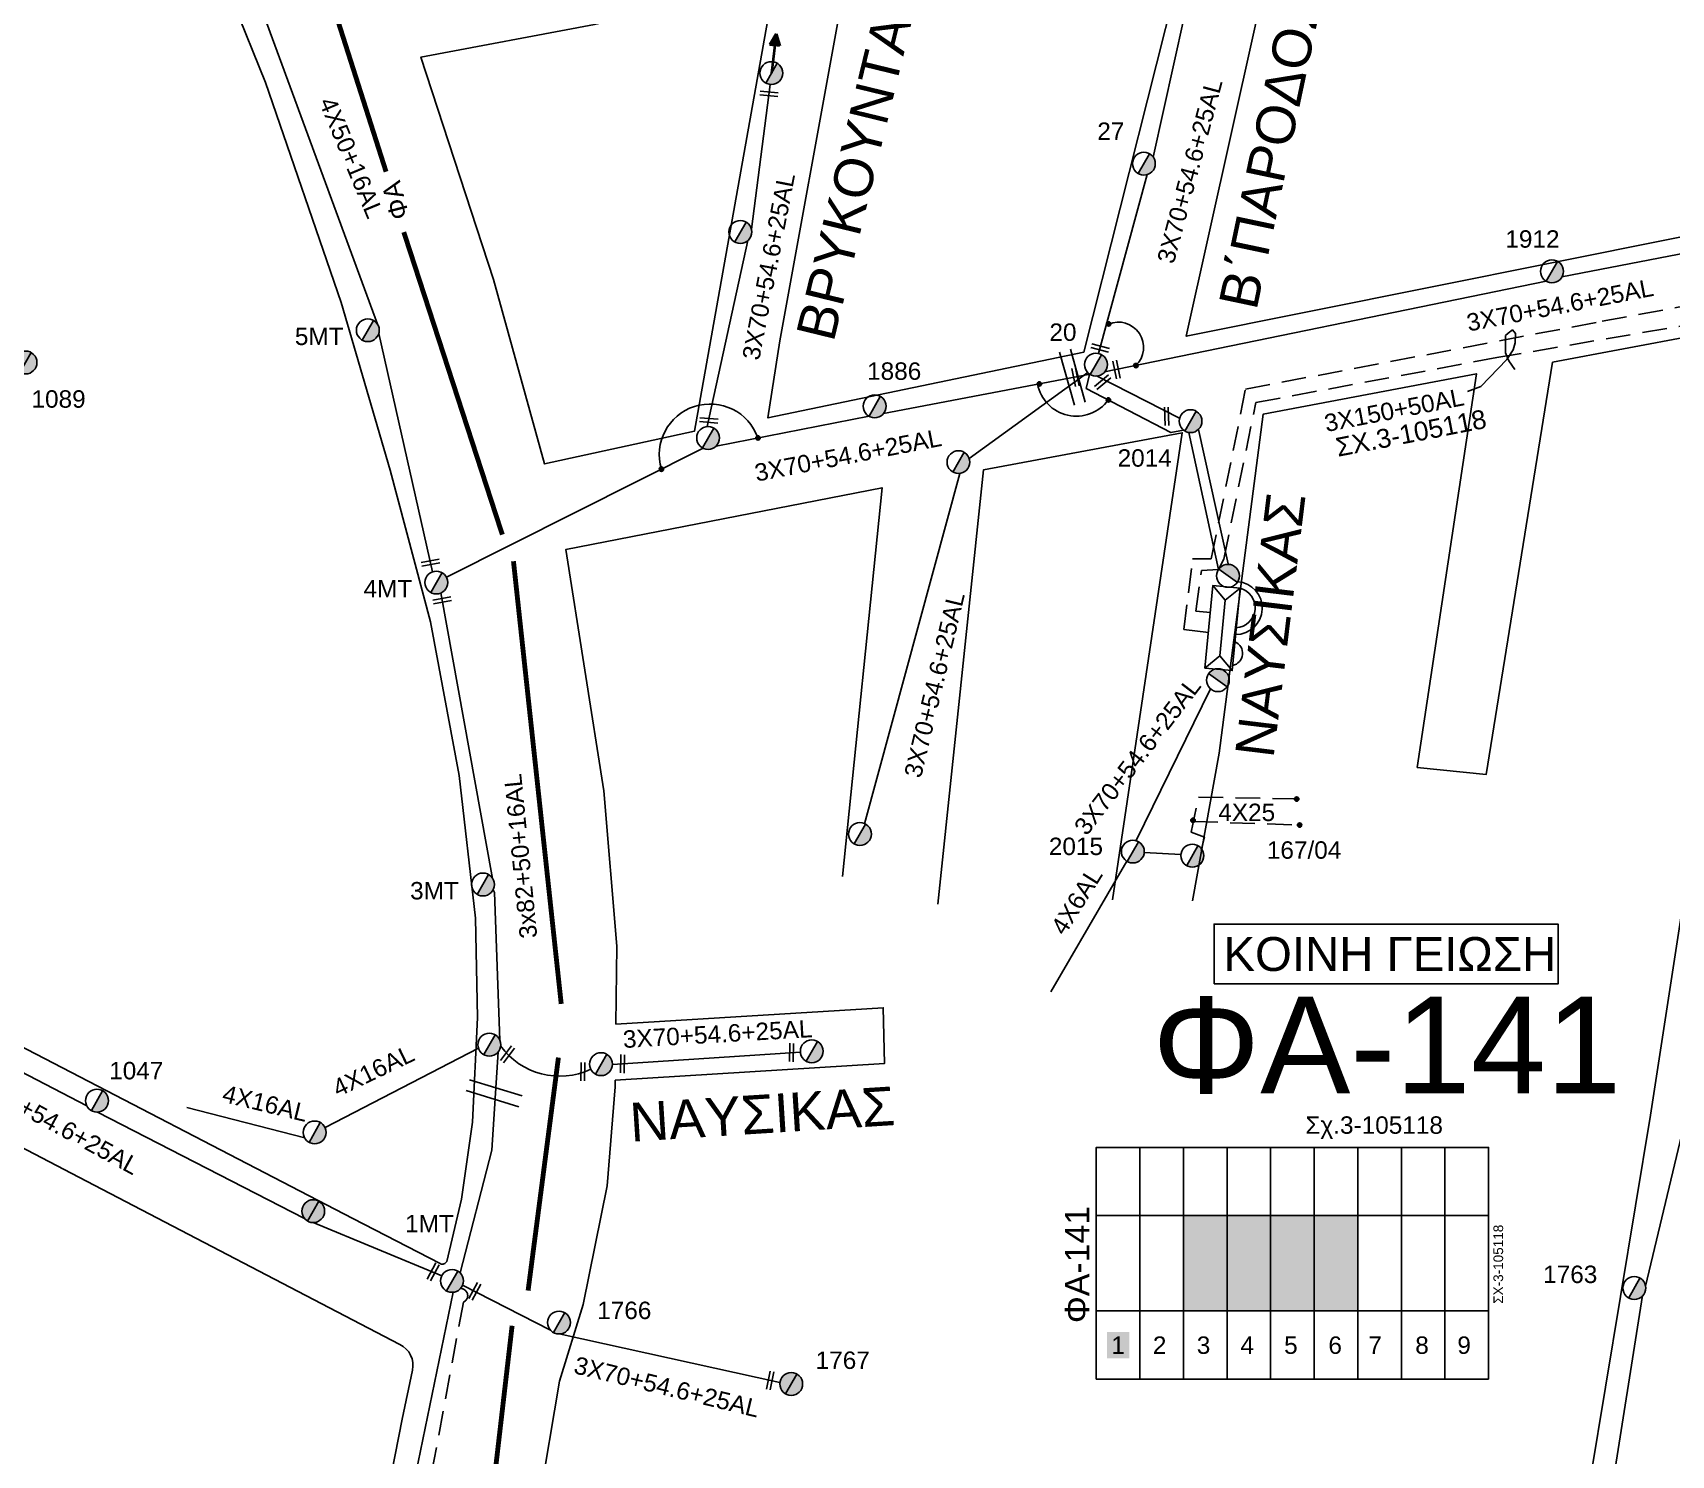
# Model space of a CAD drawing. Header units: millimetres. Extents: x 5016 to 7282, y 2879 to 3911.
# Drawn here: x 6505.4 to 6674.5, y 3674.3 to 3821.2 of the extents above; entities that cross this region are included whole.
import ezdxf
from ezdxf.enums import TextEntityAlignment as Align

# ---------------------------------------------------------------- set-up
doc = ezdxf.new("R2010")
doc.units = ezdxf.units.MM
doc.linetypes.add('DASHED', pattern=[19.05, 12.7, -6.35])
for name, color, linetype in [('Άγνωστα', 7, 'Continuous'), ('Ασφαλειοκιβώτια Χ.Τ 9 αναχωρήσεων', 7, 'Continuous'), ('Γέφυρες Εναέριου Δικτύου', 7, 'Continuous'), ('Γυμνά εναέρια ΧΤ και ΦΟΠ (3Φ)   4x50+16AL', 7, 'Continuous'), ('Εναέρια παροχή ΧΤ 4x16', 7, 'SYN_LINE'), ('Εναέρια παροχή ΧΤ 4x25', 7, 'SYN_LINE'), ('Επίτονοι', 7, 'Continuous'), ('Επιγραφές - Σχήματα', 7, 'Continuous'), ('Καλώδια ΧΤ   3x150+50AL', 7, 'DASHED'), ('Μηχανική τομή', 7, 'Continuous'), ('Στύλος Ξύλινος', 7, 'Continuous'), ('Στύλος Ξύλινος @ 1', 7, 'Continuous'), ('Στύλος ΦΜ', 7, 'Continuous'), ('Στύλος ΦΜ @ 1', 7, 'Continuous'), ('Συνδέσεις', 7, 'Continuous'), ('Συνεστραμμένα ΧΤ   3x70+54.6+25 AL', 7, 'SYN_LINE'), ('Τομή', 7, 'Continuous'), ('Υποσταθμός εναέριος 2 στύλων', 7, 'Continuous'), ('Υποσταθμός πόλεως', 7, 'Continuous'), ('Υπόβαθρο ΔΕΗ', 7, 'Continuous'), ('Υπόγεια καλώδια Παροχών ΧΤ   4x6', 7, 'DASHED')]:
    doc.layers.add(name, color=color, linetype=linetype)
doc.styles.get("Standard").update_dxf_attribs({"font": 'ARIAL.TTF'})
doc.linetypes.add('SYN_LINE', pattern='A,0.5,-0.0001,["/\\/\\/\\/",Standard,S=0.1,R=0,X=0,Y=-0.05],-0.25', length=0.7501)

# ---------------------------------------------------------------- blocks, each defined once
blk = doc.blocks.new('ΥΠΑΡΧΩΝ ΞΥΛΙΝΟΣ ΣΤΥΛΟΣ')
at = {"layer": 'Στύλος Ξύλινος'}
h = blk.add_hatch(color=7, dxfattribs=at)
h.paths.add_polyline_path([(-2.62, 0, 0.270008), (-1.29, -2.28), (1.3, 2.27, 0.576266)])
h.paths.add_polyline_path([(-1.29, -2.28, 0.574793), (2.62, 0, 0.268822), (1.3, 2.27)])
at = {"layer": 'Στύλος Ξύλινος', "color": 7}
blk.add_line((-1.29, -2.28), (1.3, 2.27), dxfattribs=at)
blk.add_circle((0, 0), 2.62, dxfattribs=at)
at = {"layer": 'Στύλος Ξύλινος', "flags": 4}
for tag, p in [('ΑΡΙΘΜΟΣ', (-4.91, 8.6)), ('ΤΥΠΟΣ', (-4.85, 3.39))]:
    blk.add_attdef(tag, p, '', height=4, dxfattribs=at)
blk = doc.blocks.new('ΥΠΑΡΧΩΝ ΤΣΙΜΕΝΤΕΝΙΟΣ ΣΤΥΛΟΣ')
at = {"layer": 'Στύλος ΦΜ'}
blk.add_hatch(color=7, dxfattribs=at).paths.add_polyline_path([(-1.29, -2.28, 0.574793), (2.62, 0, 0.268822), (1.3, 2.27)])
at = {"layer": 'Στύλος ΦΜ', "color": 7}
blk.add_line((-1.29, -2.28), (1.3, 2.27), dxfattribs=at)
blk.add_circle((0, 0), 2.62, dxfattribs=at)
at = {"layer": 'Στύλος ΦΜ', "flags": 4}
for tag, p in [('ΑΡΙΘΜΟΣ', (-4.68, 8.05)), ('ΤΥΠΟΣ', (-4.91, 3.03))]:
    blk.add_attdef(tag, p, '', height=4, dxfattribs=at)
blk = doc.blocks.new('ΕΠΙΤΟΝΟΣ')
at = {"layer": 'Επίτονοι', "lineweight": 40, "ltscale": 40}
blk.add_hatch(color=256, dxfattribs=at).paths.add_polyline_path([(-1.13, 6.47), (0, 9.1), (1.13, 6.47)])
for p, q in [((-1.13, 6.47), (0, 9.1)), ((0, 9.1), (1.13, 6.47)), ((1.13, 6.47), (-1.13, 6.47)), ((-1.13, 6.47), (0, 6.47)), ((0, 6.47), (0, 0))]:
    blk.add_line(p, q, dxfattribs=at)
blk = doc.blocks.new('ΥΠΟΣΤΑΘΜΟΣ ΕΝΑΕΡΙΟΣ ΕΠΙ 2 ΣΤΥΛΩΝ')
at = {"layer": 'Υποσταθμός εναέριος 2 στύλων', "linetype": 'Continuous'}
for points in [[(-11.97, -2.11, 0.574793), (-8.45, -0.07, 0.268822), (-9.64, 1.98)], [(9.68, -2.15, 0.574793), (13.19, -0.1, 0.268822), (12.01, 1.95)]]:
    blk.add_hatch(color=256, dxfattribs=at).paths.add_polyline_path(points)
for p, q in [((-11.97, -2.11), (-9.64, 1.98)), ((9.68, -2.15), (12.01, 1.95))]:
    blk.add_line(p, q, dxfattribs=at)
for centre in [(-10.81, -0.07), (10.84, -0.1)]:
    blk.add_circle(centre, 2.36, dxfattribs=at)
at = {"layer": 'Υποσταθμός πόλεως', "linetype": 'Continuous', "ltscale": 40}
blk.add_lwpolyline([(-8.57, 2.82), (8.57, 2.82), (8.57, -2.82), (-8.57, -2.82)], close=True, dxfattribs=at)
for points in [[(-5.75, 0), (-8.57, 2.82)], [(-8.57, -2.82), (-5.75, 0)], [(-5.75, 0), (5.75, 0)], [(5.75, 0), (8.57, 2.82)], [(8.57, -2.82), (5.75, 0)]]:
    blk.add_lwpolyline(points, dxfattribs=at)
at = {"layer": 'Υποσταθμός εναέριος 2 στύλων', "ltscale": 40, "flags": 1}
for tag, p in [('ΜΕΤΑΣΧΗΜΑΤΙΣΜΟΣ', (14.09, 2.51)), ('ΙΣΧΥΣ', (14.07, -0.28)), ('ΑΡΙΘΜΟΣ', (14.19, -3))]:
    blk.add_attdef(tag, p, '', height=1.8, dxfattribs=at)
blk = doc.blocks.new('ΑΣΦΑΛΕΙΟΚΙΒΩΤΙΟ ΥΠΟΣΤΑΘΜΟΥ 9 ΑΝΑΧΩΡΗΣΕΩΝ')
at = {"layer": 'Ασφαλειοκιβώτια Χ.Τ 9 αναχωρήσεων', "ltscale": 40}
for p, q in [((-23.8, 40.36), (24.02, 40.36)), ((-9.72, 40.36), (-9.72, -40.64)), ((9.94, 40.36), (9.94, -40.64)), ((-23.8, 31.36), (24.02, 31.36)), ((-23.8, 22.36), (24.02, 22.36)), ((-23.8, 13.36), (24.02, 13.36)), ((-23.8, 4.36), (24.02, 4.36)), ((-23.8, -4.64), (24.02, -4.64)), ((-23.8, -13.64), (24.02, -13.64)), ((-23.8, -22.64), (24.02, -22.64)), ((-23.8, -31.64), (24.02, -31.64))]:
    blk.add_line(p, q, dxfattribs=at)
at = {"layer": 'Ασφαλειοκιβώτια Χ.Τ 9 αναχωρήσεων'}
blk.add_lwpolyline([(-23.8, -40.64), (24.02, -40.64), (24.02, 40.36), (-23.8, 40.36)], close=True, dxfattribs=at)
for s, p in [('1', (-18.61, 37.24)), ('2', (-18.61, 28.67)), ('3', (-18.61, 19.6)), ('4', (-18.61, 10.58)), ('5', (-18.61, 1.57)), ('6', (-18.61, -7.57)), ('7', (-18.61, -15.81)), ('8', (-18.61, -25.5)), ('9', (-18.61, -34.19))]:
    blk.add_text(s, height=3.6, rotation=270, dxfattribs=at).set_placement(p)
at = {"layer": 'Ασφαλειοκιβώτια Χ.Τ 9 αναχωρήσεων', "ltscale": 40}
for tag, height, p in [('ΟΝΟΜΑ', 5, (-0.16, 44.31)), ('ΚΕΙΜΕΝΟ 1', 2, (17.06, 35.59)), ('ΚΕΙΜΕΝΟ 2', 2, (17.06, 26.88)), ('ΚΕΙΜΕΝΟ 3', 2, (17.06, 17.69)), ('ΚΕΙΜΕΝΟ 4', 2, (17.06, 8.71)), ('ΚΕΙΜΕΝΟ 5', 2, (17.06, -0.13)), ('ΚΕΙΜΕΝΟ 6', 2, (17.06, -9.05)), ('ΚΕΙΜΕΝΟ 7', 2, (17.06, -18.13)), ('ΚΕΙΜΕΝΟ 8', 2, (17.06, -26.85)), ('ΚΕΙΜΕΝΟ 9', 2, (17.06, -35.99)), ('ΣΧ', 2, (-0.1, -42.64))]:
    blk.add_attdef(tag, text='', height=height, dxfattribs=at).set_placement(p, align=Align.MIDDLE_CENTER)
blk = doc.blocks.new('ΜΗΧΑΝΙΚΗ ΤΟΜΗ')
at = {"layer": 'Μηχανική τομή', "ltscale": 40}
for p, q in [((-1.89, 0.78), (1.89, 0.78)), ((1.89, 0), (-1.89, 0))]:
    blk.add_line(p, q, dxfattribs=at)
blk = doc.blocks.new('ΤΟΜΗ')
at = {"layer": 'Τομή', "ltscale": 40}
for p, q in [((-5.68, 0), (5.68, 0)), ((5.68, -2.33), (-5.68, -2.33))]:
    blk.add_line(p, q, dxfattribs=at)
blk = doc.blocks.new('_ΣΥΝΔΕΣΗ')
at = {"layer": 'Συνδέσεις', "linetype": 'SYN_LINE', "ltscale": 40}
blk.add_hatch(color=256, dxfattribs=at).paths.add_polyline_path([(0.5, -0.01, 1), (-0.5, -0.01, 1)])
at = {"layer": 'Συνδέσεις'}
blk.add_circle((0, -0.01), 0.5, dxfattribs=at)

msp = doc.modelspace()

# ---------------------------------------------------------------- hatches: boundary and pattern name
at = {"layer": 'Ασφαλειοκιβώτια Χ.Τ 9 αναχωρήσεων', "lineweight": -3}
for color, points in [(1, [(6628.63, 3699.07), (6624.13, 3699.07), (6624.13, 3689.24), (6628.63, 3689.24)]), (5, [(6633.13, 3699.07), (6628.63, 3699.07), (6628.63, 3689.24), (6633.13, 3689.24)]), (30, [(6637.63, 3699.07), (6633.13, 3699.07), (6633.13, 3689.24), (6637.63, 3689.24)]), (2, [(6642.13, 3699.07), (6637.63, 3699.07), (6637.63, 3689.24), (6642.13, 3689.24)]), (85, [(6616.24, 3684.34), (6618.55, 3684.34), (6618.55, 3687.05), (6616.24, 3687.05)])]:
    msp.add_hatch(color=color, dxfattribs=at).paths.add_polyline_path(points)

# ---------------------------------------------------------------- linework, layer by layer
at = {"layer": 'Άγνωστα', "color": 30, "lineweight": -3}
for points in [[(6547.5, 3763.36), (6552.83, 3733.89)], [(6552.88, 3732.7), (6553.03, 3732.44), (6553.58, 3717.19)]]:
    msp.add_lwpolyline(points, dxfattribs=at)
at = {"layer": 'Άγνωστα', "color": 2, "linetype": 'SYN_LINE', "lineweight": -3, "ltscale": 20}
msp.add_lwpolyline([(6610.46, 3722.17), (6618.29, 3735.66)], dxfattribs=at)
at = {"layer": 'Άγνωστα', "color": 5, "linetype": 'Continuous', "lineweight": -3, "ltscale": 20}
for points in [[(6549.49, 3693.15), (6552.77, 3705.84), (6553.42, 3715.98)], [(6548.75, 3691.16), (6544.2, 3668.95)]]:
    msp.add_lwpolyline(points, dxfattribs=at)
at = {"layer": 'Άγνωστα', "color": 62, "linetype": 'DASHED', "lineweight": -3, "ltscale": 0.2}
msp.add_lwpolyline([(6549.52, 3691.55, -0.814797), (6549.82, 3690.13), (6545.68, 3667.8), (6543.01, 3639.89), (6542.42, 3633.37, -0.39423), (6543.02, 3628.5, 11.18983)], format="xyb", dxfattribs=at)
at = {"layer": 'Γέφυρες Εναέριου Δικτύου', "lineweight": -3}
for centre, radius, start, end in [((6617.42, 3788.72), 2.61, 314.008, 112.9147), ((6613.09, 3785.72), 4.1, 191.5096, 323.6453), ((6575.28, 3777.63), 5.24, 19.4387, 196.4818)]:
    msp.add_arc(centre, radius, start, end, dxfattribs=at)
at = {"layer": 'Γυμνά εναέρια ΧΤ και ΦΟΠ (3Φ)   4x50+16AL', "color": 30, "lineweight": -3}
for points in [[(6527.69, 3827.24), (6540.96, 3791.11)], [(6541.09, 3790.16), (6546.63, 3765.55)]]:
    msp.add_lwpolyline(points, dxfattribs=at)
at = {"layer": 'Εναέρια παροχή ΧΤ 4x16', "color": 7, "lineweight": -3, "ltscale": 20}
for points in [[(6551.38, 3716.35), (6535.54, 3708.17)], [(6533.45, 3707.09), (6521.27, 3710.22)]]:
    msp.add_lwpolyline(points, dxfattribs=at)
at = {"layer": 'Εναέρια παροχή ΧΤ 4x25', "color": 2, "linetype": 'DASHED', "lineweight": -3, "ltscale": 0.2}
for points in [[(6625.99, 3736.81), (6626.3, 3738.14), (6624.93, 3738.65), (6625.71, 3742.29), (6635.89, 3742.09)], [(6625.17, 3739.78), (6636.09, 3739.39)]]:
    msp.add_lwpolyline(points, dxfattribs=at)
at = {"layer": 'Επιγραφές - Σχήματα', "lineweight": -3}
msp.add_lwpolyline([(6653.47, 3784.16), (6654.85, 3784.67), (6657.51, 3787.47), (6658.19, 3788.48), (6658.38, 3789.2), (6658.43, 3790.15), (6658.1, 3790.52), (6657.67, 3790.18), (6657.4, 3789.93), (6657.37, 3789.08), (6657.4, 3788.14), (6657.73, 3787.32), (6658.35, 3786.42)], dxfattribs=at)
at = {"layer": 'Επιγραφές - Σχήματα', "color": 190, "lineweight": -3}
msp.add_lwpolyline([(6627.31, 3723), (6662.82, 3723), (6662.82, 3729.18), (6627.31, 3729.18)], close=True, dxfattribs=at)
at = {"layer": 'Καλώδια ΧΤ   3x150+50AL', "color": 1, "lineweight": -3, "ltscale": 0.2}
msp.add_lwpolyline([(6626.72, 3759.29), (6624.2, 3759.6), (6625.09, 3766.89), (6627.02, 3766.87), (6630.55, 3784.41), (6667.38, 3791.41), (6693.41, 3796.27), (6693.74, 3794.55), (6723.5, 3800.24), (6733.1, 3798.35), (6734.41, 3798.55), (6735.01, 3798.12), (6735.06, 3797.72)], dxfattribs=at)
at = {"layer": 'Καλώδια ΧΤ   3x150+50AL', "color": 85, "lineweight": -3, "ltscale": 0.2}
msp.add_lwpolyline([(6626.92, 3761.35), (6625.42, 3761.47), (6626, 3765.67), (6627.76, 3765.78), (6628.31, 3766.86), (6631.62, 3783.02), (6656.5, 3787.66), (6680.45, 3791.78), (6689.64, 3793.63), (6686.2, 3774.86), (6685.27, 3773.4), (6685.18, 3772.39), (6685.6, 3772.06), (6686.72, 3772.14)], dxfattribs=at)
at = {"layer": 'Συνεστραμμένα ΧΤ   3x70+54.6+25 AL', "color": 5, "lineweight": -3, "ltscale": 10}
for points in [[(6621.03, 3808.35), (6624.21, 3822.81)], [(6615.16, 3785.77), (6623.74, 3781.4), (6623.74, 3781.4)], [(6625.7, 3780.25), (6628.75, 3766.36)], [(6558.81, 3687.24), (6549.74, 3691.9)]]:
    msp.add_lwpolyline(points, dxfattribs=at)
at = {"layer": 'Συνεστραμμένα ΧΤ   3x70+54.6+25 AL', "color": 30, "lineweight": -3, "ltscale": 20}
for points in [[(6579.56, 3800.91), (6581.48, 3815.87)], [(6574.98, 3780.55), (6579.17, 3799.74)], [(6593.17, 3781.88), (6614.5, 3785.94)], [(6575.91, 3778.53), (6591.69, 3781.62)], [(6548.07, 3765), (6574.57, 3778.31)], [(6565.2, 3714.66), (6584.6, 3715.96)]]:
    msp.add_lwpolyline(points, dxfattribs=at)
at = {"layer": 'Συνεστραμμένα ΧΤ   3x70+54.6+25 AL', "color": 5, "lineweight": -3, "ltscale": 20}
for points in [[(6615.39, 3788.09), (6620.41, 3806.57)], [(6663.21, 3795.99), (6692.24, 3801.63)], [(6616.01, 3786.18), (6661.6, 3795.54)], [(6582.5, 3681.83), (6559.71, 3686.85)]]:
    msp.add_lwpolyline(points, dxfattribs=at)
at = {"layer": 'Συνεστραμμένα ΧΤ   3x70+54.6+25 AL', "color": 7, "lineweight": -3, "ltscale": 20}
for points in [[(6614.28, 3786.11), (6602.03, 3777.25)], [(6601.05, 3775.7), (6591.24, 3739.54)]]:
    msp.add_lwpolyline(points, dxfattribs=at)
at = {"layer": 'Συνεστραμμένα ΧΤ   3x70+54.6+25 AL', "color": 30, "lineweight": -3, "ltscale": 10}
for points in [[(6614.43, 3785.92), (6614.11, 3784.49), (6622.85, 3779.92), (6622.85, 3779.92), (6624.15, 3780.17)], [(6627.76, 3765.78), (6624.69, 3779.94)]]:
    msp.add_lwpolyline(points, dxfattribs=at)
at = {"layer": 'Συνεστραμμένα ΧΤ   3x70+54.6+25 AL', "color": 2, "lineweight": -3, "ltscale": 20}
msp.add_lwpolyline([(6619.25, 3737.79), (6626.92, 3753.47)], dxfattribs=at)
at = {"layer": 'Συνεστραμμένα ΧΤ   3x70+54.6+25 AL', "color": 2, "lineweight": -3, "ltscale": 5}
msp.add_lwpolyline([(6620.09, 3736.57), (6623.89, 3736.37)], dxfattribs=at)
at = {"layer": 'Συνεστραμμένα ΧΤ   3x70+54.6+25 AL', "color": 85, "lineweight": -3, "ltscale": 20}
for points in [[(6681.96, 3734.11), (6671.84, 3691.77)], [(6671.54, 3690.81), (6665.16, 3650.51)]]:
    msp.add_lwpolyline(points, dxfattribs=at)
at = {"layer": 'Συνεστραμμένα ΧΤ   3x70+54.6+25 AL', "color": 62, "lineweight": -3, "ltscale": 20}
for points in [[(6510.96, 3710.39), (6481.52, 3725.7)], [(6533.42, 3698.77), (6512.04, 3709.76)]]:
    msp.add_lwpolyline(points, dxfattribs=at)
at = {"layer": 'Συνεστραμμένα ΧΤ   3x70+54.6+25 AL', "color": 62, "lineweight": -3, "ltscale": 10}
msp.add_lwpolyline([(6547.6, 3692.87), (6534.3, 3698.35)], dxfattribs=at)
at = {"layer": 'Συνεστραμμένα ΧΤ   3x70+54.6+25 AL', "color": 5, "lineweight": -3, "ltscale": 20}
msp.add_arc((6629.55, 3761.8), 2.73, 269.5197, 85.6795, dxfattribs=at)
at = {"layer": 'Συνεστραμμένα ΧΤ   3x70+54.6+25 AL', "color": 30, "lineweight": -3, "ltscale": 10}
msp.add_arc((6629.45, 3761.84), 2.09, 274.0043, 75.0518, dxfattribs=at)
at = {"layer": 'Συνεστραμμένα ΧΤ   3x70+54.6+25 AL', "color": 2, "lineweight": -3, "ltscale": 20}
msp.add_arc((6628.97, 3757.13), 1.28, 281.3955, 67.6606, dxfattribs=at)
at = {"layer": 'Συνεστραμμένα ΧΤ   3x70+54.6+25 AL', "color": 30, "lineweight": -3, "ltscale": 8}
msp.add_arc((6559.77, 3721), 7.53, 215.866, 295.1282, dxfattribs=at)
at = {"layer": 'Υπόβαθρο ΔΕΗ', "lineweight": -3}
for points in [[(6687.56, 3802.54), (6624.43, 3789.87), (6633.77, 3831.98), (6625.12, 3832.88), (6613.85, 3788.22), (6581.26, 3781.43), (6582.48, 3789.4), (6588.51, 3822.49), (6581.39, 3823.33), (6573.68, 3780.08), (6558.19, 3776.69), (6552.93, 3795.72), (6545.44, 3818.69), (6563.34, 3822.05), (6584.04, 3826.78), (6599.23, 3831.45), (6617.47, 3839.42), (6631.27, 3847.3), (6642.73, 3856.29), (6658.91, 3871.18), (6670.9, 3883.34), (6684.66, 3898.92)], [(6684.21, 3791.31), (6662.25, 3787.19), (6655.4, 3744.63), (6648.27, 3745.35), (6654.38, 3785.99), (6632.36, 3781.81), (6627.84, 3746.83), (6625.08, 3731.56)], [(6616.83, 3731.66), (6624.02, 3779.91), (6603.52, 3776.08), (6598.78, 3731.24)], [(6588.96, 3734.09), (6593.03, 3774.23), (6560.38, 3767.84), (6564.32, 3742.92), (6565.66, 3726.9), (6565.57, 3718.85), (6593.16, 3720.54), (6593.28, 3714.77), (6565.5, 3713.06)]]:
    msp.add_lwpolyline(points, dxfattribs=at)
for points in [[(6501.1, 3718.12), (6538.42, 3698.77), (6547.44, 3694.11, 0.430028), (6548.1, 3694.34), (6549.61, 3700.77), (6550.76, 3708.71), (6551.29, 3719.54), (6551.06, 3729.8), (6549.37, 3744.53), (6546.41, 3760.39), (6542.26, 3776.04), (6537.19, 3793.36), (6529.41, 3816.06), (6519.39, 3840.89), (6505.28, 3873.1)], [(6565.5, 3713.06), (6565.49, 3712.36), (6564.67, 3702.14), (6562.17, 3689.9), (6559.73, 3681.99), (6557.63, 3669.53), (6555.69, 3653.96), (6554.96, 3638.94), (6556.11, 3622.69), (6558.62, 3611.01), (6560.09, 3595.48, 0.428667), (6562.4, 3593.67), (6593.81, 3591.04), (6632.1, 3587.53), (6652.5, 3585.9), (6661.53, 3643.92), (6672.34, 3709.46), (6679.04, 3752.84)], [(6542.91, 3448.15), (6544.53, 3486.41), (6545.9, 3516.05), (6547.67, 3556.47), (6547.76, 3576.11), (6545.33, 3595.56), (6539.3, 3631.05), (6538.81, 3642.35), (6539.05, 3649.13), (6540.52, 3662.82), (6543.51, 3678.05), (6544.57, 3683.12, 0.346448), (6543.27, 3685.75), (6510.14, 3703.03), (6451.3, 3733.79)]]:
    msp.add_lwpolyline(points, format="xyb", dxfattribs=at)
at = {"layer": 'Υπόβαθρο ΔΕΗ', "color": 85, "lineweight": -3, "const_width": 0.5}
for points in [[(6535.59, 3826.44), (6541.84, 3806.86)], [(6543.67, 3800.62), (6553.84, 3769.39)], [(6554.99, 3766.64), (6559.92, 3720.93)], [(6559.63, 3715.39), (6556.5, 3691.33)], [(6554.85, 3687.7), (6548.69, 3634.55)]]:
    msp.add_lwpolyline(points, dxfattribs=at)

# ---------------------------------------------------------------- block references
at = {"layer": 'Ασφαλειοκιβώτια Χ.Τ 9 αναχωρήσεων', "lineweight": -3, "xscale": 0.5, "yscale": 0.5, "zscale": 0.5, "rotation": 90}
msp.add_blockref('ΑΣΦΑΛΕΙΟΚΙΒΩΤΙΟ ΥΠΟΣΤΑΘΜΟΥ 9 ΑΝΑΧΩΡΗΣΕΩΝ', (6635.32, 3694.1), dxfattribs=at).add_auto_attribs({'ΟΝΟΜΑ': 'ΦΑ-141', 'ΣΧ': 'ΣΧ-3-105118'})
at = {"layer": 'Επίτονοι', "lineweight": -3, "xscale": 0.4499999999998067, "yscale": 0.4499999999998067, "zscale": 0.4499999999998067, "rotation": 352.9123511707574}
msp.add_blockref('ΕΠΙΤΟΝΟΣ', (6581.61, 3817.04), dxfattribs=at)
at = {"layer": 'Μηχανική τομή', "lineweight": -3}
for p, xscale, yscale, zscale, rotation in [((6581.38, 3815.09), 0.4999999999993645, 0.4999999999993645, 0.4999999999993645, 175.2024782338939), ((6615.6, 3788.84), 0.4999999999993658, 0.4999999999993658, 0.4999999999993658, 165.1597525517433), ((6613.19, 3785.68), 0.4999999999992225, 0.4999999999992225, 0.4999999999992225, 102.1455428497767), ((6617.42, 3786.47), 0.4999999999992225, 0.4999999999992225, 0.4999999999992225, 102.1455428497767), ((6615.68, 3785.28), 0.4999999999994864, 0.4999999999994864, 0.4999999999994864, 220.0338733917186), ((6622.22, 3781.6), 0.4999999999994164, 0.4999999999994164, 0.4999999999994164, 271.9303350721697), ((6575.16, 3781.37), 0.4999999999993645, 0.4999999999993645, 0.4999999999993645, 175.2024782338939), ((6546.38, 3766.67), 0.499999999999643, 0.499999999999643, 0.499999999999643, 190.4600356507876), ((6547.6, 3762.78), 0.499999999999643, 0.499999999999643, 0.499999999999643, 190.4600356507876), ((6554.52, 3715.6), 0.5000000000000839, 0.5000000000000839, 0.5000000000000839, 52.57099428723286), ((6566.44, 3714.74), 0.5000000000002213, 0.5000000000002213, 0.5000000000002213, 89.0016848449872), ((6583.88, 3715.91), 0.5000000000002212, 0.5000000000002212, 0.5000000000002212, 89.0016848449872), ((6562.34, 3713.92), 0.5000000000002212, 0.5000000000002212, 0.5000000000002212, 89.0016848449872), ((6546.88, 3693.17), 0.5000000000002215, 0.5000000000002215, 0.5000000000002215, 61.60412391633248), ((6551.18, 3691.16), 0.5000000000002215, 0.5000000000002215, 0.5000000000002215, 61.60412391633248), ((6581.68, 3682.01), 0.5000000000001957, 0.5000000000001957, 0.5000000000001957, 78.57002279628617)]:
    msp.add_blockref('ΜΗΧΑΝΙΚΗ ΤΟΜΗ', p, dxfattribs=dict(at, xscale=xscale, yscale=yscale, zscale=zscale, rotation=rotation))
at = {"layer": 'Στύλος Ξύλινος @ 1', "lineweight": -3, "ltscale": 40}
ref = msp.add_blockref('ΥΠΑΡΧΩΝ ΞΥΛΙΝΟΣ ΣΤΥΛΟΣ', (6504.63, 3787.16), dxfattribs=dict(at, xscale=0.4499999999998181, yscale=0.4499999999998181, zscale=0.4499999999998181))
ref.add_attrib('ΤΥΠΟΣ', '1089', (6505.24, 3782.49), dxfattribs={"layer": 'Στύλος Ξύλινος', "height": 1.8, "flags": 4})
at = {"layer": 'Στύλος Ξύλινος @ 1', "lineweight": -3, "ltscale": 40, "xscale": 0.4499999999998181, "yscale": 0.4499999999998181, "zscale": 0.4499999999998181}
msp.add_blockref('ΥΠΑΡΧΩΝ ΞΥΛΙΝΟΣ ΣΤΥΛΟΣ', (6534.32, 3699.53), dxfattribs=at)
at = {"layer": 'Στύλος Ξύλινος @ 1', "lineweight": -3, "ltscale": 40}
ref = msp.add_blockref('ΥΠΑΡΧΩΝ ΞΥΛΙΝΟΣ ΣΤΥΛΟΣ', (6583.66, 3681.69), dxfattribs=dict(at, xscale=0.4499999999998181, yscale=0.4499999999998181, zscale=0.4499999999998181))
ref.add_attrib('ΤΥΠΟΣ', '1767', (6586.18, 3683.24), dxfattribs={"layer": 'Στύλος Ξύλινος', "height": 1.8, "flags": 4})
at = {"layer": 'Στύλος ΦΜ @ 1', "lineweight": -3, "ltscale": 40, "xscale": 0.4499999999998181, "yscale": 0.4499999999998181, "zscale": 0.4499999999998181}
for p in [(6581.61, 3817.04), (6578.41, 3800.64), (6575.08, 3779.37), (6600.92, 3776.87), (6590.75, 3738.47), (6625.06, 3736.24), (6552.5, 3716.72), (6564.03, 3714.71), (6585.78, 3716.04), (6534.47, 3707.66)]:
    msp.add_blockref('ΥΠΑΡΧΩΝ ΤΣΙΜΕΝΤΕΝΙΟΣ ΣΤΥΛΟΣ', p, dxfattribs=at)
at = {"layer": 'Στύλος ΦΜ @ 1', "lineweight": -3, "ltscale": 40}
ref = msp.add_blockref('ΥΠΑΡΧΩΝ ΤΣΙΜΕΝΤΕΝΙΟΣ ΣΤΥΛΟΣ', (6620.06, 3807.69), dxfattribs=dict(at, xscale=0.4499999999998181, yscale=0.4499999999998181, zscale=0.4499999999998181))
ref.add_attrib('ΤΥΠΟΣ', '27', (6615.25, 3810.14), dxfattribs={"layer": 'Στύλος ΦΜ', "height": 1.8, "flags": 4})
ref = msp.add_blockref('ΥΠΑΡΧΩΝ ΤΣΙΜΕΝΤΕΝΙΟΣ ΣΤΥΛΟΣ', (6662.18, 3796.57), dxfattribs=dict(at, xscale=0.4499999999998181, yscale=0.4499999999998181, zscale=0.4499999999998181))
ref.add_attrib('ΤΥΠΟΣ', '1912', (6657.37, 3799.01), dxfattribs={"layer": 'Στύλος ΦΜ', "height": 1.8, "flags": 4})
ref = msp.add_blockref('ΥΠΑΡΧΩΝ ΤΣΙΜΕΝΤΕΝΙΟΣ ΣΤΥΛΟΣ', (6539.96, 3790.49), dxfattribs=dict(at, xscale=0.4499999999998181, yscale=0.4499999999998181, zscale=0.4499999999998181))
ref.add_attrib('ΤΥΠΟΣ', '5MT', (6532.43, 3788.96), dxfattribs={"layer": 'Στύλος ΦΜ', "height": 1.8, "flags": 4})
ref = msp.add_blockref('ΥΠΑΡΧΩΝ ΤΣΙΜΕΝΤΕΝΙΟΣ ΣΤΥΛΟΣ', (6615.11, 3786.94), dxfattribs=dict(at, xscale=0.4499999999998181, yscale=0.4499999999998181, zscale=0.4499999999998181))
ref.add_attrib('ΤΥΠΟΣ', '20', (6610.31, 3789.39), dxfattribs={"layer": 'Στύλος ΦΜ', "height": 1.8, "flags": 4})
ref = msp.add_blockref('ΥΠΑΡΧΩΝ ΤΣΙΜΕΝΤΕΝΙΟΣ ΣΤΥΛΟΣ', (6592.27, 3782.64), dxfattribs=dict(at, xscale=0.4499999999998181, yscale=0.4499999999998181, zscale=0.4499999999998181))
ref.add_attrib('ΤΥΠΟΣ', '1886', (6591.49, 3785.37), dxfattribs={"layer": 'Στύλος ΦΜ', "height": 1.8, "flags": 4})
ref = msp.add_blockref('ΥΠΑΡΧΩΝ ΤΣΙΜΕΝΤΕΝΙΟΣ ΣΤΥΛΟΣ', (6624.88, 3781.1), dxfattribs=dict(at, xscale=0.4499999999998181, yscale=0.4499999999998181, zscale=0.4499999999998181))
ref.add_attrib('ΤΥΠΟΣ', '2014', (6617.35, 3776.4), dxfattribs={"layer": 'Στύλος ΦΜ', "height": 1.8, "flags": 4})
ref = msp.add_blockref('ΥΠΑΡΧΩΝ ΤΣΙΜΕΝΤΕΝΙΟΣ ΣΤΥΛΟΣ', (6547.03, 3764.44), dxfattribs=dict(at, xscale=0.4499999999998181, yscale=0.4499999999998181, zscale=0.4499999999998181))
ref.add_attrib('ΤΥΠΟΣ', '4MT', (6539.51, 3762.9), dxfattribs={"layer": 'Στύλος ΦΜ', "height": 1.8, "flags": 4})
ref = msp.add_blockref('ΥΠΑΡΧΩΝ ΤΣΙΜΕΝΤΕΝΙΟΣ ΣΤΥΛΟΣ', (6618.92, 3736.66), dxfattribs=dict(at, xscale=0.4499999999998181, yscale=0.4499999999998181, zscale=0.4499999999998181))
ref.add_attrib('ΤΥΠΟΣ', '2015', (6610.25, 3736.3), dxfattribs={"layer": 'Στύλος ΦΜ', "height": 1.8, "flags": 4})
ref = msp.add_blockref('ΥΠΑΡΧΩΝ ΤΣΙΜΕΝΤΕΝΙΟΣ ΣΤΥΛΟΣ', (6551.84, 3733.26), dxfattribs=dict(at, xscale=0.4499999999998181, yscale=0.4499999999998181, zscale=0.4499999999998181))
ref.add_attrib('ΤΥΠΟΣ', '3MT', (6544.32, 3731.72), dxfattribs={"layer": 'Στύλος ΦΜ', "height": 1.8, "flags": 4})
ref = msp.add_blockref('ΥΠΑΡΧΩΝ ΤΣΙΜΕΝΤΕΝΙΟΣ ΣΤΥΛΟΣ', (6512, 3710.94), dxfattribs=dict(at, xscale=0.4499999999998181, yscale=0.4499999999998181, zscale=0.4499999999998181))
ref.add_attrib('ΤΥΠΟΣ', '1047', (6513.26, 3713.14), dxfattribs={"layer": 'Στύλος ΦΜ', "height": 1.8, "flags": 4})
ref = msp.add_blockref('ΥΠΑΡΧΩΝ ΤΣΙΜΕΝΤΕΝΙΟΣ ΣΤΥΛΟΣ', (6548.65, 3692.33), dxfattribs=dict(at, xscale=0.4499999999998181, yscale=0.4499999999998181, zscale=0.4499999999998181))
ref.add_attrib('ΤΥΠΟΣ', '1MT', (6543.8, 3697.34), dxfattribs={"layer": 'Στύλος ΦΜ', "height": 1.8, "flags": 4})
ref = msp.add_blockref('ΥΠΑΡΧΩΝ ΤΣΙΜΕΝΤΕΝΙΟΣ ΣΤΥΛΟΣ', (6670.68, 3691.6), dxfattribs=dict(at, xscale=0.4499999999998181, yscale=0.4499999999998181, zscale=0.4499999999998181))
ref.add_attrib('ΤΥΠΟΣ', '1763', (6661.27, 3692.11), dxfattribs={"layer": 'Στύλος ΦΜ', "height": 1.8, "flags": 4})
ref = msp.add_blockref('ΥΠΑΡΧΩΝ ΤΣΙΜΕΝΤΕΝΙΟΣ ΣΤΥΛΟΣ', (6559.69, 3688.03), dxfattribs=dict(at, xscale=0.4499999999998181, yscale=0.4499999999998181, zscale=0.4499999999998181))
ref.add_attrib('ΤΥΠΟΣ', '1766', (6563.63, 3688.39), dxfattribs={"layer": 'Στύλος ΦΜ', "height": 1.8, "flags": 4})
at = {"layer": 'Συνδέσεις', "lineweight": -3, "xscale": 0.4499999999998181, "yscale": 0.4499999999998181, "zscale": 0.4499999999998181}
for p in [(6616.41, 3791.14), (6619.24, 3786.85), (6609.27, 3784.95), (6609.27, 3784.95), (6616.4, 3783.3), (6580.23, 3779.38), (6570.26, 3776.15), (6635.83, 3742.09), (6625.13, 3739.9), (6636.13, 3739.4)]:
    msp.add_blockref('_ΣΥΝΔΕΣΗ', p, dxfattribs=at)
at = {"layer": 'Τομή', "lineweight": -3}
for p, xscale, yscale, zscale, rotation in [((6612.12, 3785.48), 0.5000000000000718, 0.5000000000000718, 0.5000000000000718, 105.6742776691935), ((6553.18, 3712.26), 0.5000000000000832, 0.5000000000000832, 0.5000000000000832, 342.9912320154809)]:
    msp.add_blockref('ΤΟΜΗ', p, dxfattribs=dict(at, xscale=xscale, yscale=yscale, zscale=zscale, rotation=rotation))
at = {"layer": 'Υποσταθμός εναέριος 2 στύλων', "lineweight": -3, "xscale": 0.4999999999997, "yscale": 0.4999999999997, "zscale": 0.4999999999997, "rotation": 84.52805204812745}
msp.add_blockref('ΥΠΟΣΤΑΘΜΟΣ ΕΝΑΕΡΙΟΣ ΕΠΙ 2 ΣΤΥΛΩΝ', (6628.18, 3759.74), dxfattribs=at)

# ---------------------------------------------------------------- texts
at = {"layer": 'Γυμνά εναέρια ΧΤ και ΦΟΠ (3Φ)   4x50+16AL', "color": 7, "lineweight": -3, "insert": (6536.55, 3814.76), "char_height": 1.8, "width": 168.3718, "attachment_point": 1, "rotation": 292.5636}
msp.add_mtext('4X50+16AL', dxfattribs=at)
at = {"layer": 'Εναέρια παροχή ΧΤ 4x16', "color": 7, "lineweight": -3, "char_height": 1.8, "width": 168.3718, "attachment_point": 1}
for insert, rotation in [((6536.1, 3712.9), 25.7084), ((6525.24, 3712.6), 346.3332)]:
    msp.add_mtext('4X16AL', dxfattribs=dict(at, insert=insert, rotation=rotation))
at = {"layer": 'Εναέρια παροχή ΧΤ 4x25', "color": 7, "lineweight": -3, "insert": (6627.74, 3741.61), "char_height": 1.8, "width": 168.3718, "attachment_point": 1}
msp.add_mtext('4Χ25', dxfattribs=at)
at = {"layer": 'Επιγραφές - Σχήματα', "color": 7, "lineweight": -3, "width": 168.3718, "attachment_point": 1}
for s, insert, char_height, rotation in [('Β΄ΠΑΡΟΔΟΣ ΕΙΡΗΝΗΣ', (6627.76, 3793.27), 4, 78.1017), ('ΒΡΥΚΟΥΝΤΑΣ', (6584.13, 3790.11), 4, 76.3063), ('{\\H1.083x;\\C256;ΣΧ.3-105118}', (6639.71, 3779.33), 1.8, 11.0133), ('ΝΑΥΣΙΚΑΣ', (6629.46, 3746.71), 4, 83.0305), ('3x82+50+16AL', (6555.66, 3727.61), 1.8, 95.6089), ('ΝΑΥΣΙΚΑΣ', (6566.87, 3710.69), 4, 3.6247)]:
    msp.add_mtext(s, dxfattribs=dict(at, insert=insert, char_height=char_height, rotation=rotation))
at = {"layer": 'Επιγραφές - Σχήματα', "color": 190, "lineweight": -3, "insert": (6628.27, 3727.83), "char_height": 3.5, "width": 35.1311, "attachment_point": 1}
msp.add_mtext('KOINH ΓΕΙΩΣΗ', dxfattribs=at)
at = {"layer": 'Επιγραφές - Σχήματα', "color": 7, "lineweight": -3, "insert": (6620.92, 3721.69), "char_height": 10, "width": 168.3718, "attachment_point": 1}
msp.add_mtext('ΦΑ-141', dxfattribs=at)
at = {"layer": 'Καλώδια ΧΤ   3x150+50AL', "color": 7, "lineweight": -3, "insert": (6638.55, 3781.74), "char_height": 1.8, "width": 168.3718, "attachment_point": 1, "rotation": 11.0133}
msp.add_mtext('3X150+50AL', dxfattribs=at)
at = {"layer": 'Καλώδια ΧΤ   3x150+50AL', "color": 7, "lineweight": -3, "char_height": 1.8, "width": 168.3718, "attachment_point": 1}
for s, insert in [('167/04', (6632.75, 3737.72)), ('Σχ.3-105118', (6636.73, 3709.32))]:
    msp.add_mtext(s, dxfattribs=dict(at, insert=insert))
at = {"layer": 'Συνεστραμμένα ΧΤ   3x70+54.6+25 AL', "color": 7, "lineweight": -3, "char_height": 1.8, "width": 168.3718, "attachment_point": 1}
for insert, rotation in [((6621.39, 3797.71), 74.9874), ((6578.58, 3787.64), 79.0517), ((6653.23, 3792.12), 10.9297), ((6579.74, 3776.62), 10.9297), ((6595.29, 3744.58), 76.5453), ((6612.72, 3739.3), 52.4839), ((6566.24, 3718.17), 3.2989), ((6499.41, 3714.17), 331.3614), ((6561.53, 3684.57), 346.3725)]:
    msp.add_mtext('3X70+54.6+25AL', dxfattribs=dict(at, insert=insert, rotation=rotation))
at = {"layer": 'Υπόβαθρο ΔΕΗ', "lineweight": -3, "insert": (6542.37, 3801.71), "char_height": 1.8, "width": 4.6481, "attachment_point": 1, "rotation": 104.5693}
msp.add_mtext('{\\H1.083x;\\C85;ΦΑ}', dxfattribs=at)
at = {"layer": 'Υπόγεια καλώδια Παροχών ΧΤ   4x6', "color": 7, "lineweight": -3, "insert": (6610.35, 3728.85), "char_height": 1.8, "width": 168.3718, "attachment_point": 1, "rotation": 57.9224}
msp.add_mtext('4X6AL', dxfattribs=at)

doc.saveas('drawing.dxf')
